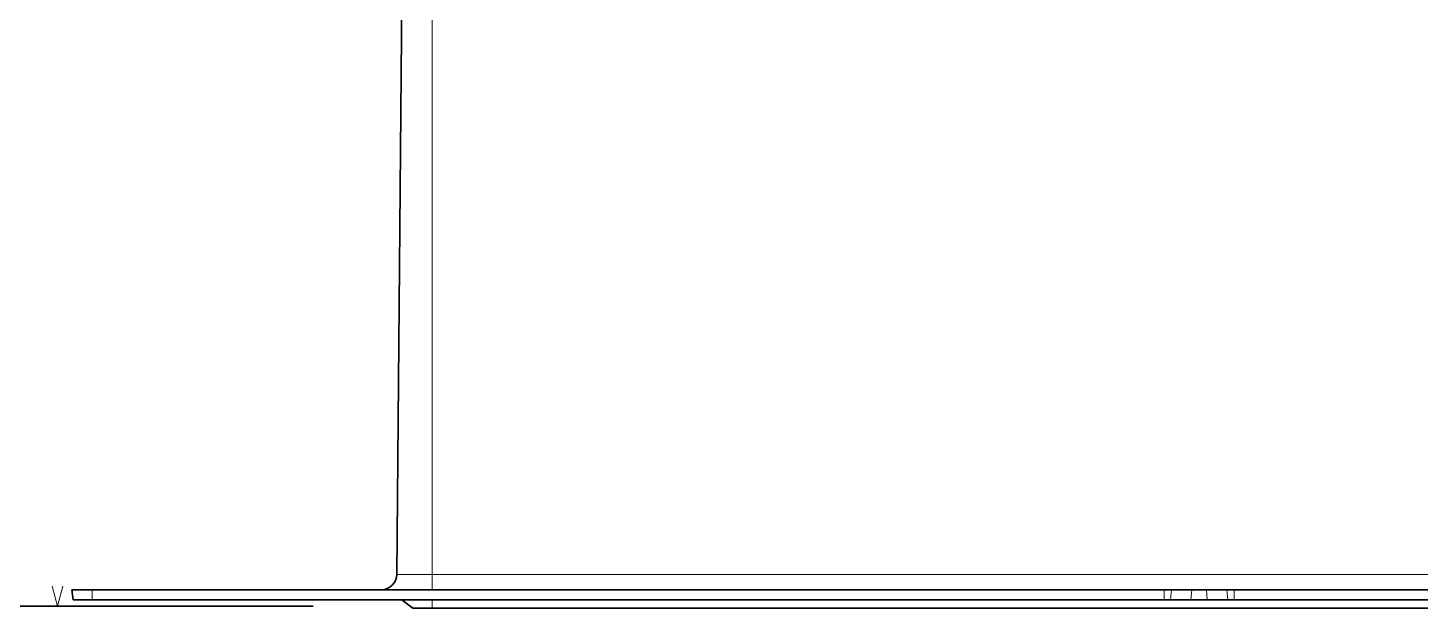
# Model space of a CAD drawing. Header units: inches. Extents: x 258415 to 640093, y 441672 to 945769.
# Drawn here: x 299399.1 to 299494.2, y 470230.6 to 470270.3 of the extents above; entities that cross this region are included whole.
import ezdxf

# ---------------------------------------------------------------- set-up
doc = ezdxf.new("R2010")
doc.units = ezdxf.units.IN
doc.header["$MEASUREMENT"] = 0
doc.layers.add('CQ Light Elevation', color=4, linetype='Continuous')
doc.layers.add('CQ SPOT DETAIL DIMENSION', color=9, linetype='Continuous')
doc.layers.add('CQ Lighting', color=5, linetype='Continuous', lineweight=0)

# ---------------------------------------------------------------- blocks, each defined once
blk = doc.blocks.new('T.HC0E0.HQ12 side 2')
at = {"layer": 'CQ Lighting', "color": 1, "lineweight": 35}
for p, q in [((441925.5, 518877.62), (441925, 518820.2)), ((441895.3, 518818.72), (441999.89, 518818.72)), ((442006.72, 518818.72), (442111.3, 518818.72)), ((441895.3, 518817.72), (441999.89, 518817.72)), ((442006.72, 518817.72), (442111.3, 518817.72)), ((442078.15, 518816.92), (441928.45, 518816.92))]:
    blk.add_line(p, q, dxfattribs=at)
at = {"layer": 'CQ Lighting', "color": 1, "lineweight": 13}
for p, q in [((441928.45, 518877.62), (441928.45, 518820.2)), ((441928.45, 518820.2), (442078.15, 518820.2))]:
    blk.add_line(p, q, dxfattribs=at)
at = {"layer": 'CQ Lighting', "color": 1, "lineweight": 13, "ltscale": 0.086276}
blk.add_line((441925, 518820.2), (441928.45, 518820.2), dxfattribs=at)
at = {"layer": 'CQ Lighting', "color": 1, "lineweight": 13, "ltscale": 0.037173}
blk.add_line((441928.45, 518820.2), (441928.45, 518818.72), dxfattribs=at)
at = {"layer": 'CQ Lighting', "color": 1, "lineweight": 35, "ltscale": 0.05}
for p, q in [((441893.3, 518818.72), (441895.3, 518818.72)), ((442000.6, 518818.72), (442002.6, 518818.72)), ((442006.01, 518818.72), (442004.01, 518818.72)), ((442000.51, 518817.72), (442002.51, 518817.72)), ((442006.1, 518817.72), (442004.1, 518817.72))]:
    blk.add_line(p, q, dxfattribs=at)
at = {"layer": 'CQ Lighting', "color": 1, "lineweight": 35, "ltscale": 0.025188}
blk.add_line((441893.43, 518817.72), (441893.3, 518818.72), dxfattribs=at)
at = {"layer": 'CQ Lighting', "color": 1, "lineweight": 13, "ltscale": 0.025}
for p, q in [((441895.3, 518817.72), (441895.3, 518818.72)), ((441999.89, 518817.72), (441999.89, 518818.72)), ((442006.72, 518817.72), (442006.72, 518818.72))]:
    blk.add_line(p, q, dxfattribs=at)
at = {"layer": 'CQ Lighting', "color": 1, "lineweight": 35, "ltscale": 0.017677}
for p, q in [((441999.89, 518818.72), (442000.6, 518818.72)), ((442006.01, 518818.72), (442006.72, 518818.72))]:
    blk.add_line(p, q, dxfattribs=at)
at = {"layer": 'CQ Lighting', "color": 1, "lineweight": 13, "ltscale": 0.025094}
for p, q in [((442000.51, 518817.72), (442000.6, 518818.72)), ((442002.51, 518817.72), (442002.6, 518818.72)), ((442004.1, 518817.72), (442004.01, 518818.72)), ((442006.1, 518817.72), (442006.01, 518818.72))]:
    blk.add_line(p, q, dxfattribs=at)
at = {"layer": 'CQ Lighting', "color": 1, "lineweight": 35, "ltscale": 0.035355}
blk.add_line((442002.6, 518818.72), (442004.01, 518818.72), dxfattribs=at)
at = {"layer": 'CQ Lighting', "color": 1, "lineweight": 35, "ltscale": 0.04693}
blk.add_line((441893.43, 518817.72), (441895.3, 518817.72), dxfattribs=at)
at = {"layer": 'CQ Lighting', "color": 1, "lineweight": 35, "ltscale": 0.033399}
blk.add_line((441925.5, 518817.72), (441926.57, 518816.92), dxfattribs=at)
at = {"layer": 'CQ Lighting', "color": 1, "lineweight": 13, "ltscale": 0.02}
blk.add_line((441928.45, 518817.72), (441928.45, 518816.92), dxfattribs=at)
at = {"layer": 'CQ Lighting', "color": 1, "lineweight": 35, "ltscale": 0.015506}
for p, q in [((441999.89, 518817.72), (442000.51, 518817.72)), ((442006.1, 518817.72), (442006.72, 518817.72))]:
    blk.add_line(p, q, dxfattribs=at)
at = {"layer": 'CQ Lighting', "color": 1, "lineweight": 35, "ltscale": 0.039697}
blk.add_line((442002.51, 518817.72), (442004.1, 518817.72), dxfattribs=at)
at = {"layer": 'CQ Lighting', "color": 1, "lineweight": 35, "ltscale": 0.047002}
blk.add_line((441926.57, 518816.92), (441928.45, 518816.92), dxfattribs=at)
at = {"layer": 'CQ Lighting', "color": 1, "lineweight": 35, "ltscale": 0.005554}
blk.add_line((441928.3, 518816.92), (441928.53, 518816.92), dxfattribs=at)
at = {"layer": 'CQ Lighting', "color": 1, "lineweight": 35}
blk.add_arc((441923.5, 518820.22), 1.5, 270, 359.5, dxfattribs=at)
blk = doc.blocks.new('T.HC0E0.HQ12 side 1')
at = {"layer": 'CQ Lighting', "color": 1, "lineweight": 35}
blk.add_line((441660.24, 518817.72), (441328.06, 518817.72), dxfattribs=at)
at = {"layer": 'CQ Lighting', "color": 1, "lineweight": 13}
blk.add_lwpolyline([(441634.78, 518819.65), (441635.3, 518817.72), (441635.81, 518819.65)], dxfattribs=at)
blk = doc.blocks.new('SMDS')
at = {"layer": 'CQ Light Elevation', "xscale": 0.7, "yscale": 0.7, "zscale": 0.7}
for name, p in [('T.HC0E0.HQ12 side 1', (75723.6, 120375.744, 0)), ('T.HC0E0.HQ12 side 2', (75543.98, 120376.16, 0.001))]:
    blk.add_blockref(name, p, dxfattribs=at)

msp = doc.modelspace()

# ---------------------------------------------------------------- block references
at = {"layer": 'CQ SPOT DETAIL DIMENSION'}
msp.add_blockref('SMDS', (-85467.189, -13317.368), dxfattribs=at)

doc.saveas('drawing.dxf')
